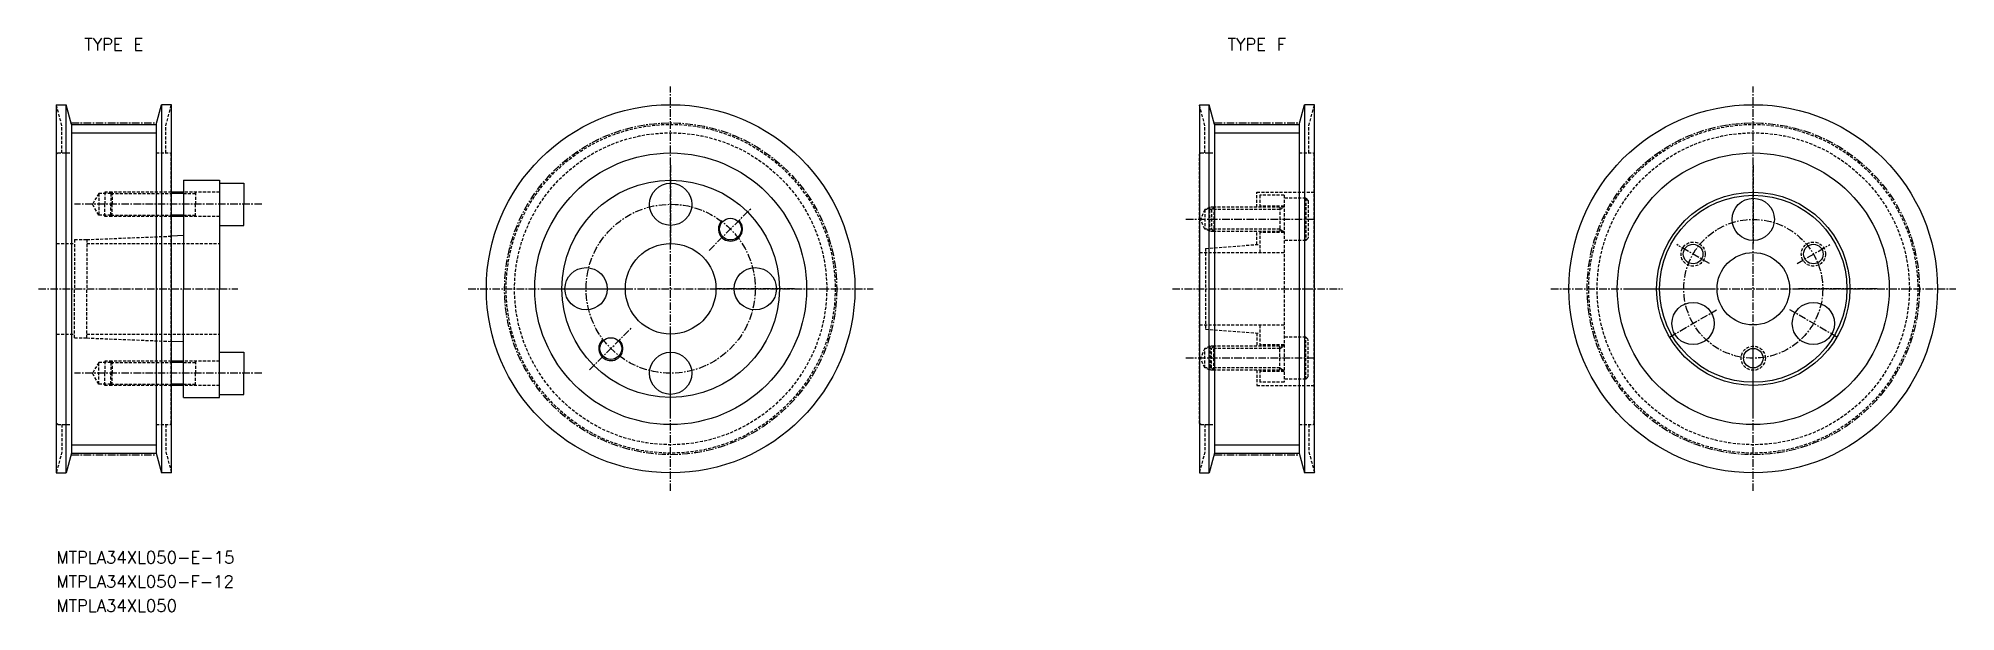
# Model space of a CAD drawing. Extents: x -1 to 316, y 58 to 153.
import ezdxf
from ezdxf.enums import TextEntityAlignment as Align

# ---------------------------------------------------------------- set-up
doc = ezdxf.new("R2010")
doc.units = 0
doc.linetypes.add('CENTER', pattern=[2, 1.25, -0.25, 0.25, -0.25])
doc.linetypes.add('DASHED', pattern=[0.75, 0.5, -0.25])
doc.layers.get('0').update_dxf_attribs({"linetype": 'CONTINUOUS'})
doc.layers.add('CENTER', color=1, linetype='CENTER')
doc.styles.add('MISUMI', font='txt.shx')

msp = doc.modelspace()

# ---------------------------------------------------------------- linework, layer by layer
at = {"color": 7, "linetype": 'CONTINUOUS'}
for p, q in [((1.6, 142.1), (3.26, 142.1)), ((1.6, 142.1), (1.6, 81.1)), ((4.13, 138.83), (3.26, 142.1)), ((3.26, 81.1), (3.26, 142.1)), ((18.13, 138.83), (19, 142.1)), ((20.66, 142.1), (19, 142.1)), ((19, 142.1), (19, 81.1)), ((20.66, 81.1), (20.66, 142.1)), ((190.78, 142.1), (192.43, 142.1)), ((190.78, 142.1), (190.78, 81.1)), ((193.31, 138.83), (192.43, 142.1)), ((192.43, 81.1), (192.43, 142.1)), ((207.31, 138.83), (208.18, 142.1)), ((209.84, 142.1), (208.18, 142.1)), ((208.18, 142.1), (208.18, 81.1)), ((209.84, 81.1), (209.84, 142.1)), ((4.13, 138.83), (18.13, 138.83)), ((4.13, 138.83), (4.13, 84.36)), ((18.13, 138.83), (18.13, 84.36)), ((193.31, 138.83), (207.31, 138.83)), ((193.31, 138.83), (193.31, 84.36)), ((207.31, 138.83), (207.31, 84.36)), ((22.63, 127.6), (20.66, 127.6)), ((22.63, 129.6), (28.63, 129.6)), ((22.63, 129.6), (22.63, 127.6)), ((22.63, 127.6), (22.63, 123.6)), ((28.63, 129.6), (28.63, 129.1)), ((28.63, 129.1), (28.63, 122.1)), ((28.63, 129.1), (32.63, 129.1)), ((32.63, 129.1), (32.63, 125.6)), ((32.63, 122.1), (32.63, 125.6)), ((22.63, 123.6), (20.66, 123.6)), ((22.63, 123.6), (22.63, 120.4)), ((28.63, 122.1), (28.63, 111.6)), ((28.63, 122.1), (32.63, 122.1)), ((22.63, 120.4), (20.66, 120.32)), ((22.63, 120.4), (22.63, 111.6)), ((22.63, 102.8), (22.63, 111.6)), ((28.63, 101.1), (28.63, 111.6)), ((22.63, 102.8), (20.66, 102.88)), ((22.63, 99.6), (22.63, 102.8)), ((22.63, 99.6), (20.66, 99.6)), ((22.63, 95.6), (22.63, 99.6)), ((28.63, 94.1), (28.63, 101.1)), ((28.63, 101.1), (32.63, 101.1)), ((32.63, 101.1), (32.63, 97.6)), ((22.63, 95.6), (20.66, 95.6)), ((22.63, 93.6), (22.63, 95.6)), ((32.63, 94.1), (32.63, 97.6)), ((22.63, 93.6), (28.63, 93.6)), ((28.63, 94.1), (32.63, 94.1)), ((28.63, 93.6), (28.63, 94.1)), ((4.13, 84.36), (3.26, 81.1)), ((4.13, 84.36), (18.13, 84.36)), ((18.13, 84.36), (19, 81.1)), ((193.31, 84.36), (192.43, 81.1)), ((193.31, 84.36), (207.31, 84.36)), ((207.31, 84.36), (208.18, 81.1)), ((1.6, 81.1), (3.26, 81.1)), ((20.66, 81.1), (19, 81.1)), ((190.78, 81.1), (192.43, 81.1)), ((209.84, 81.1), (208.18, 81.1))]:
    msp.add_line(p, q, dxfattribs=at)
at = {"color": 3, "linetype": 'DASHED'}
for p, q in [((2.53, 138.62), (1.6, 142.1)), ((19.73, 138.62), (20.66, 142.1)), ((191.71, 138.62), (190.78, 142.1)), ((208.91, 138.62), (209.84, 142.1)), ((2.53, 134.1), (2.53, 138.62)), ((19.73, 134.1), (19.73, 138.62)), ((191.71, 134.1), (191.71, 138.62)), ((208.91, 134.1), (208.91, 138.62)), ((1.83, 134.1), (1.63, 133.9)), ((1.63, 89.3), (1.63, 133.9)), ((1.83, 134.1), (4.13, 134.1)), ((18.13, 134.1), (20.43, 134.1)), ((20.43, 134.1), (20.63, 133.9)), ((20.63, 89.3), (20.63, 133.9)), ((191.01, 134.1), (190.81, 133.9)), ((190.81, 89.3), (190.81, 133.9)), ((191.01, 134.1), (193.31, 134.1)), ((207.31, 134.1), (209.61, 134.1)), ((209.61, 134.1), (209.81, 133.9)), ((209.81, 89.3), (209.81, 133.9)), ((8.63, 127.4), (7.59, 125.6)), ((10.63, 127.4), (8.63, 127.4)), ((8.63, 127.4), (8.63, 123.8)), ((9.63, 127.6), (9.63, 125.6)), ((10.83, 127.6), (9.63, 127.6)), ((10.83, 127.6), (10.63, 127.4)), ((10.63, 127.4), (20.66, 127.4)), ((10.63, 127.4), (10.63, 125.6)), ((20.66, 127.6), (10.83, 127.6)), ((10.83, 127.6), (10.83, 125.6)), ((28.63, 127.6), (22.63, 127.6)), ((22.63, 127.4), (24.63, 127.4)), ((24.63, 127.6), (24.63, 125.6)), ((200.31, 127.6), (209.81, 127.6)), ((200.31, 125.1), (200.31, 127.6)), ((204.81, 127.1), (200.81, 127.1)), ((200.81, 127.1), (200.81, 125.1)), ((204.81, 127.1), (204.81, 96.1)), ((8.63, 123.8), (7.59, 125.6)), ((10.63, 123.8), (8.63, 123.8)), ((9.63, 123.6), (9.63, 125.6)), ((10.63, 123.8), (10.63, 125.6)), ((10.63, 123.8), (20.66, 123.8)), ((10.83, 123.6), (10.63, 123.8)), ((10.83, 123.6), (10.83, 125.6)), ((22.63, 123.8), (24.63, 123.8)), ((24.63, 123.6), (24.63, 125.6)), ((191.67, 124.72), (190.97, 123.1)), ((191.67, 124.72), (191.67, 121.48)), ((192.81, 124.72), (191.67, 124.72)), ((192.52, 125.1), (191.86, 124.72)), ((192.52, 121.1), (192.52, 125.1)), ((193.19, 125.1), (192.52, 125.1)), ((192.81, 124.72), (193.19, 125.1)), ((204.11, 124.72), (192.81, 124.72)), ((192.81, 124.72), (192.81, 121.48)), ((204.81, 125.1), (193.19, 125.1)), ((193.19, 125.1), (193.19, 121.1)), ((204.81, 125.3), (200.81, 125.3)), ((204.11, 125.1), (204.11, 121.1)), ((204.11, 124.72), (204.76, 125.1)), ((208.41, 126.6), (204.81, 126.6)), ((208.41, 126.6), (208.41, 119.6)), ((208.41, 126.6), (208.81, 126.2)), ((208.81, 126.2), (208.81, 120)), ((10.83, 123.6), (9.63, 123.6)), ((20.66, 123.6), (10.83, 123.6)), ((28.63, 123.6), (22.63, 123.6)), ((191.67, 121.48), (190.97, 123.1)), ((192.81, 121.48), (191.67, 121.48)), ((192.52, 121.1), (191.86, 121.48)), ((193.19, 121.1), (192.52, 121.1)), ((204.11, 121.48), (192.81, 121.48)), ((193.19, 121.1), (192.81, 121.48)), ((204.81, 121.1), (193.19, 121.1)), ((200.31, 118.94), (200.31, 121.1)), ((200.81, 121.1), (200.81, 117.6)), ((204.81, 120.9), (200.81, 120.9)), ((204.11, 121.48), (204.76, 121.1)), ((1.63, 119.1), (4.63, 119.1)), ((4.63, 119.75), (4.63, 111.6)), ((4.63, 119.75), (6.63, 119.75)), ((6.63, 119.75), (20.66, 120.32)), ((6.63, 119.75), (6.63, 111.6)), ((6.63, 119.1), (28.63, 119.1)), ((190.81, 117.6), (204.81, 117.6)), ((191.81, 118.29), (200.81, 118.97)), ((191.81, 118.29), (191.81, 104.91)), ((208.41, 119.6), (204.81, 119.6)), ((208.41, 119.6), (208.81, 120)), ((4.63, 103.45), (4.63, 111.6)), ((6.63, 103.45), (6.63, 111.6)), ((190.81, 105.6), (204.81, 105.6)), ((191.81, 104.91), (200.81, 104.22)), ((200.81, 105.6), (200.81, 102.1)), ((1.63, 104.1), (4.63, 104.1)), ((4.63, 103.45), (6.63, 103.45)), ((6.63, 104.1), (28.63, 104.1)), ((6.63, 103.45), (20.66, 102.88)), ((191.67, 101.72), (190.97, 100.1)), ((191.67, 98.48), (191.67, 101.72)), ((192.81, 101.72), (191.67, 101.72)), ((192.52, 102.1), (191.86, 101.72)), ((192.52, 102.1), (192.52, 98.1)), ((193.19, 102.1), (192.52, 102.1)), ((193.19, 102.1), (192.81, 101.72)), ((204.11, 101.72), (192.81, 101.72)), ((192.81, 98.48), (192.81, 101.72)), ((204.81, 102.1), (193.19, 102.1)), ((193.19, 98.1), (193.19, 102.1)), ((200.31, 104.26), (200.31, 102.1)), ((204.81, 102.3), (200.81, 102.3)), ((204.11, 98.1), (204.11, 102.1)), ((204.11, 101.72), (204.76, 102.1)), ((208.41, 103.6), (204.81, 103.6)), ((208.41, 96.6), (208.41, 103.6)), ((208.41, 103.6), (208.81, 103.2)), ((208.81, 97), (208.81, 103.2)), ((8.63, 99.4), (7.59, 97.6)), ((8.63, 95.8), (8.63, 99.4)), ((10.63, 99.4), (8.63, 99.4)), ((9.63, 99.6), (9.63, 97.6)), ((10.83, 99.6), (9.63, 99.6)), ((10.83, 99.6), (10.63, 99.4)), ((10.63, 99.4), (10.63, 97.6)), ((10.63, 99.4), (20.66, 99.4)), ((10.83, 99.6), (10.83, 97.6)), ((20.66, 99.6), (10.83, 99.6)), ((28.63, 99.6), (22.63, 99.6)), ((22.63, 99.4), (24.63, 99.4)), ((24.63, 99.6), (24.63, 97.6)), ((191.67, 98.48), (190.97, 100.1)), ((192.81, 98.48), (191.67, 98.48)), ((192.52, 98.1), (191.86, 98.48)), ((204.11, 98.48), (192.81, 98.48)), ((192.81, 98.48), (193.19, 98.1)), ((204.11, 98.48), (204.76, 98.1)), ((8.63, 95.8), (7.59, 97.6)), ((10.63, 95.8), (8.63, 95.8)), ((9.63, 95.6), (9.63, 97.6)), ((10.83, 95.6), (9.63, 95.6)), ((10.63, 95.8), (10.63, 97.6)), ((10.63, 95.8), (20.66, 95.8)), ((10.83, 95.6), (10.63, 95.8)), ((10.83, 95.6), (10.83, 97.6)), ((20.66, 95.6), (10.83, 95.6)), ((22.63, 95.8), (24.63, 95.8)), ((28.63, 95.6), (22.63, 95.6)), ((24.63, 95.6), (24.63, 97.6)), ((193.19, 98.1), (192.52, 98.1)), ((204.81, 98.1), (193.19, 98.1)), ((200.31, 98.1), (200.31, 95.6)), ((200.31, 95.6), (209.81, 95.6)), ((200.81, 98.1), (200.81, 96.1)), ((204.81, 97.9), (200.81, 97.9)), ((204.81, 96.1), (200.81, 96.1)), ((208.41, 96.6), (204.81, 96.6)), ((208.41, 96.6), (208.81, 97)), ((1.83, 89.1), (1.63, 89.3)), ((1.83, 89.1), (4.13, 89.1)), ((2.53, 89.1), (2.53, 84.57)), ((18.13, 89.1), (20.43, 89.1)), ((19.73, 89.1), (19.73, 84.57)), ((20.43, 89.1), (20.63, 89.3)), ((191.01, 89.1), (190.81, 89.3)), ((191.01, 89.1), (193.31, 89.1)), ((191.71, 89.1), (191.71, 84.57)), ((207.31, 89.1), (209.61, 89.1)), ((208.91, 89.1), (208.91, 84.57)), ((209.61, 89.1), (209.81, 89.3)), ((2.53, 84.57), (1.6, 81.1)), ((19.73, 84.57), (20.66, 81.1)), ((191.71, 84.57), (190.78, 81.1)), ((208.91, 84.57), (209.84, 81.1))]:
    msp.add_line(p, q, dxfattribs=at)
at = {"color": 3, "linetype": 'CONTINUOUS'}
for p, q in [((4.13, 137.43), (18.13, 137.43)), ((193.31, 137.43), (207.31, 137.43)), ((4.13, 85.76), (18.13, 85.76)), ((193.31, 85.76), (207.31, 85.76))]:
    msp.add_line(p, q, dxfattribs=at)
at = {"color": 3}
for p, q in [((22.63, 127.4), (20.66, 127.4)), ((22.63, 123.8), (20.66, 123.8)), ((22.63, 99.4), (20.66, 99.4)), ((22.63, 95.8), (20.66, 95.8))]:
    msp.add_line(p, q, dxfattribs=at)
at = {"color": 7, "linetype": 'CONTINUOUS'}
for centre, radius in [((103.28, 111.6), 30.5), ((282.46, 111.6), 30.5), ((103.28, 111.6), 22.5), ((282.46, 111.6), 22.5), ((103.28, 111.6), 18), ((103.28, 111.6), 18), ((103.28, 125.6), 3.5), ((282.46, 111.6), 16), ((282.46, 111.6), 15.5), ((282.46, 123.1), 3.5), ((113.18, 121.5), 1.8), ((103.28, 111.6), 7.5), ((272.5, 117.35), 1.62), ((282.46, 111.6), 6), ((292.41, 117.35), 1.62), ((89.28, 111.6), 3.5), ((117.28, 111.6), 3.5), ((272.5, 105.85), 3.5), ((292.41, 105.85), 3.5), ((93.38, 101.7), 1.8), ((282.46, 100.1), 1.62), ((103.28, 97.6), 3.5)]:
    msp.add_circle(centre, radius, dxfattribs=at)
at = {"color": 3, "linetype": 'DASHED'}
for centre, radius in [((103.28, 111.6), 27.23), ((103.28, 111.6), 25.84), ((282.46, 111.6), 27.23), ((282.46, 111.6), 25.84), ((272.5, 117.35), 2), ((292.41, 117.35), 2), ((282.46, 100.1), 2)]:
    msp.add_circle(centre, radius, dxfattribs=at)
at = {"color": 3}
for centre in [(113.18, 121.5), (93.38, 101.7)]:
    msp.add_arc(centre, 2, 135, 47, dxfattribs=at)
at = {"layer": 'CENTER', "color": 1, "linetype": 'CENTER'}
for p, q in [((103.28, 78.1), (103.28, 145.1)), ((282.46, 78.1), (282.46, 145.1)), ((4.13, 139.09), (18.13, 139.09)), ((193.31, 139.09), (207.31, 139.09)), ((103.28, 132.1), (103.28, 119.1)), ((282.46, 132.1), (282.46, 119.1)), ((35.63, 125.6), (4.59, 125.6)), ((109.64, 117.96), (116.71, 125.03)), ((209.81, 123.1), (188.51, 123.1)), ((275.2, 115.79), (269.79, 118.91)), ((289.71, 115.79), (295.12, 118.91)), ((-1.37, 111.6), (31.63, 111.6)), ((69.78, 111.6), (136.78, 111.6)), ((82.78, 111.6), (95.78, 111.6)), ((123.78, 111.6), (110.78, 111.6)), ((186.32, 111.6), (214.5, 111.6)), ((248.96, 111.6), (315.96, 111.6)), ((261.96, 111.6), (274.96, 111.6)), ((302.96, 111.6), (289.96, 111.6)), ((268.6, 103.6), (276.39, 108.1)), ((296.31, 103.6), (288.52, 108.1)), ((89.84, 98.16), (96.91, 105.23)), ((103.28, 91.1), (103.28, 104.1)), ((282.46, 91.1), (282.46, 104.1)), ((209.81, 100.1), (188.51, 100.1)), ((35.63, 97.6), (4.59, 97.6)), ((4.13, 84.11), (18.13, 84.11)), ((193.31, 84.11), (207.31, 84.11))]:
    msp.add_line(p, q, dxfattribs=at)
for centre, radius in [((103.28, 111.6), 27.49), ((282.46, 111.6), 27.49), ((103.28, 111.6), 14), ((282.46, 111.6), 11.5)]:
    msp.add_circle(centre, radius, dxfattribs=at)

# ---------------------------------------------------------------- texts
at = {"color": 7, "linetype": 'CONTINUOUS', "style": 'MISUMI'}
for s, p in [('TYPE E', (11.13, 152.1)), ('TYPE F', (200.31, 152.1))]:
    msp.add_text(s, height=2, dxfattribs=at).set_placement(p, align=Align.MIDDLE_CENTER)
for s, p in [('MTPLA34XL050-E-15', (1.6, 66.1)), ('MTPLA34XL050-F-12', (1.6, 62.1)), ('MTPLA34XL050', (1.6, 58.1))]:
    msp.add_text(s, height=2, dxfattribs=at).set_placement(p)

doc.saveas('drawing.dxf')
